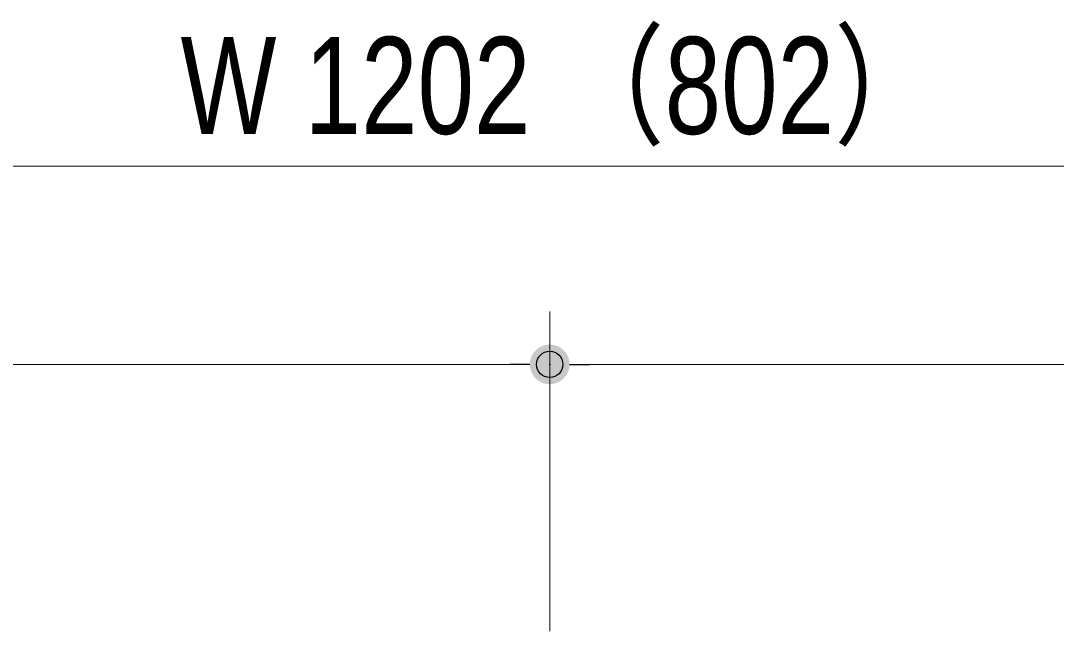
# Model space of a CAD drawing. Units: millimetres, scale not verified. Extents: x -6062 to 6062, y -3045 to 3045.
# Drawn here: x -4922.5 to -4531, y -1041 to -810 of the extents above; entities that cross this region are included whole.
import ezdxf
from ezdxf.enums import TextEntityAlignment as Align

# ---------------------------------------------------------------- set-up
doc = ezdxf.new("R2010")
doc.units = ezdxf.units.MM
doc.header["$LTSCALE"] = 20
doc.header["$PDMODE"] = 32
doc.header["$PDSIZE"] = 10
doc.layers.add('0-3_2寸法-1', color=7, linetype='Continuous', lineweight=15)
doc.layers.add('0-4_0', color=7, linetype='Continuous', lineweight=25)
doc.layers.add('0-5_Defpoints', color=7, linetype='Continuous')
doc.styles.add('ＭＳ Ｐゴシック', font='')
doc.styles.get('ＭＳ Ｐゴシック').set_extended_font_data('MS PGothic')

# ---------------------------------------------------------------- blocks, each defined once
blk = doc.blocks.new('_Dot')
at = {"layer": '0-4_0'}
blk.add_line((-10, 0), (-20, 0), dxfattribs=at)
for points in [[(0, 0), (-8.76, 4.82), (-8.09, 5.88)], [(0, 0), (-8.09, 5.88), (-7.29, 6.85)], [(0, 0), (-7.29, 6.85), (-6.37, 7.71)], [(0, 0), (-6.37, 7.71), (-5.36, 8.44)], [(0, 0), (-5.36, 8.44), (-4.26, 9.05)], [(0, 0), (-4.26, 9.05), (-3.09, 9.51)], [(0, 0), (-3.09, 9.51), (-1.87, 9.82)], [(0, 0), (-1.87, 9.82), (-0.63, 9.98)], [(0, 0), (-0.63, 9.98), (0.63, 9.98)], [(0, 0), (0.63, 9.98), (1.87, 9.82)], [(0, 0), (1.87, 9.82), (3.09, 9.51)], [(0, 0), (3.09, 9.51), (4.26, 9.05)], [(0, 0), (4.26, 9.05), (5.36, 8.44)], [(0, 0), (5.36, 8.44), (6.37, 7.71)], [(0, 0), (6.37, 7.71), (7.29, 6.85)], [(0, 0), (7.29, 6.85), (8.09, 5.88)], [(0, 0), (8.09, 5.88), (8.76, 4.82)], [(0, 0), (-10, 0), (-9.92, 1.25)], [(0, 0), (-9.92, -1.25), (-10, 0)], [(0, 0), (-9.92, 1.25), (-9.69, 2.49)], [(0, 0), (-9.69, -2.49), (-9.92, -1.25)], [(0, 0), (-9.69, 2.49), (-9.3, 3.68)], [(0, 0), (-9.3, -3.68), (-9.69, -2.49)], [(0, 0), (-9.3, 3.68), (-8.76, 4.82)], [(0, 0), (-8.76, -4.82), (-9.3, -3.68)], [(0, 0), (-8.09, -5.88), (-8.76, -4.82)], [(0, 0), (-7.29, -6.85), (-8.09, -5.88)], [(0, 0), (-6.37, -7.71), (-7.29, -6.85)], [(0, 0), (-5.36, -8.44), (-6.37, -7.71)], [(0, 0), (-4.26, -9.05), (-5.36, -8.44)], [(0, 0), (-3.09, -9.51), (-4.26, -9.05)], [(0, 0), (-1.87, -9.82), (-3.09, -9.51)], [(0, 0), (-0.63, -9.98), (-1.87, -9.82)], [(0, 0), (0.63, -9.98), (-0.63, -9.98)], [(0, 0), (8.76, 4.82), (9.3, 3.68)], [(0, 0), (9.3, 3.68), (9.69, 2.49)], [(0, 0), (9.69, 2.49), (9.92, 1.25)], [(0, 0), (9.92, 1.25), (10, 0)], [(0, 0), (1.87, -9.82), (0.63, -9.98)], [(0, 0), (3.09, -9.51), (1.87, -9.82)], [(0, 0), (4.26, -9.05), (3.09, -9.51)], [(0, 0), (5.36, -8.44), (4.26, -9.05)], [(0, 0), (6.37, -7.71), (5.36, -8.44)], [(0, 0), (7.29, -6.85), (6.37, -7.71)], [(0, 0), (8.09, -5.88), (7.29, -6.85)], [(0, 0), (8.76, -4.82), (8.09, -5.88)], [(0, 0), (9.3, -3.68), (8.76, -4.82)], [(0, 0), (9.69, -2.49), (9.3, -3.68)], [(0, 0), (9.92, -1.25), (9.69, -2.49)], [(0, 0), (10, 0), (9.92, -1.25)]]:
    blk.add_solid(points, dxfattribs=at)

msp = doc.modelspace()

# ---------------------------------------------------------------- linework, layer by layer
at = {"layer": '0-3_2寸法-1'}
for p, q in [((-4136.51, -865), (-5308.49, -865)), ((-4722.5, -1041), (-4722.5, -920)), ((-4722.5, -1041), (-4722.5, -920)), ((-5308.49, -940), (-4737.51, -940)), ((-4136.51, -940), (-4707.49, -940))]:
    msp.add_line(p, q, dxfattribs=at)
at = {"layer": '0-5_Defpoints'}
msp.add_point((-4722.5, -940), dxfattribs=at)

# ---------------------------------------------------------------- block references
at = {"layer": '0-3_2寸法-1', "xscale": 0.7503418, "yscale": 0.7503418}
msp.add_blockref('_Dot', (-4722.5, -940), dxfattribs=at)
at = {"layer": '0-3_2寸法-1', "xscale": 0.7503418, "yscale": 0.7503418, "rotation": 180}
msp.add_blockref('_Dot', (-4722.5, -940), dxfattribs=at)

# ---------------------------------------------------------------- texts
at = {"layer": '0-3_2寸法-1', "style": 'ＭＳ Ｐゴシック', "width": 0.8}
msp.add_text('W 1202 （802）', height=36.69, dxfattribs=at).set_placement((-4862.07, -863.81), align=Align.BOTTOM_LEFT)

doc.saveas('drawing.dxf')
